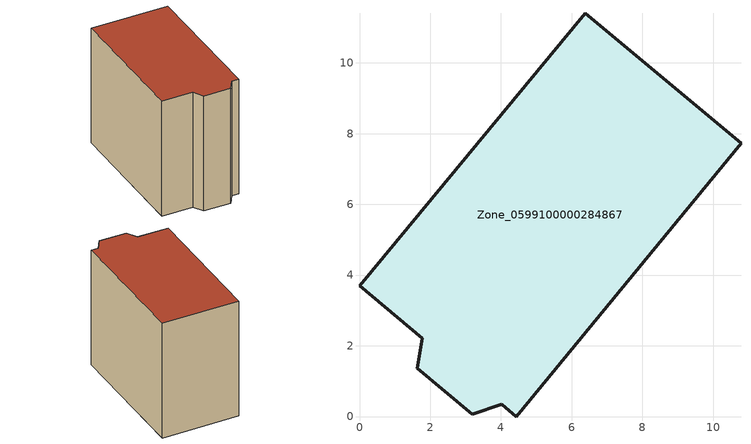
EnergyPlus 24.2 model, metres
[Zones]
Zone_0599100000284867
 floor ground (C_G): 6.39,11.4 10.79,7.73 4.44,0 4.02,0.35 3.19,0.06 1.64,1.36 1.78,2.22 0,3.7 z0
 wall outside (C_F): 1.78,2.22 1.64,1.36 3.19,0.06 4.02,0.35 4.44,0 10.79,7.73 6.39,11.4 0,3.7 1.78,2.22 z0:9.07
 roof outside (C_R): 6.39,11.4 0,3.7 1.78,2.22 1.64,1.36 3.19,0.06 4.02,0.35 4.44,0 10.79,7.73 z9.07
[BUILDING]
Pand.0599100000284867: North Axis=0; Terrain=City; Loads Convergence Tolerance Value=0.04; Temperature Convergence Tolerance Value=0.4; Solar Distribution=FullExterior; Maximum Number of Warmup Days=25; Minimum Number of Warmup Days=1
[Site:Location]
Rotterdam.The.Hague.AP_ZH_NLD Design_Conditions: Latitude=51.96; Longitude=4.45; Time Zone=1; Elevation=-4.5
[SITE:GROUNDTEMPERATURE:BUILDINGSURFACE]
18, 18, 18, 18, 18, 18, 18, 18, 18, 18, 18, 18
[MATERIAL] Thermal Absorptance=0.9; Solar Absorptance=0.7; Visible Absorptance=0.7
Name | Roughness | Thickness | Conductivity | Density | Specific Heat
G.TI.1946-1964 | MediumSmooth | 0.15 | 1 | 540 | 1210
F.TI.1946-1964 | Rough | 0.3 | 0.857143 | 1920 | 840
R.TI.1946-1964 | MediumRough | 0.2 | 0.277778 | 1500 | 1000
[CONSTRUCTION]
C_G: G.TI.1946-1964
C_F: F.TI.1946-1964
C_R: R.TI.1946-1964
[ZONE]
Zone_0599100000284867: Type=1; Multiplier=1; Ceiling Height=Autocalculate; Volume=Autocalculate; Floor Area=autocalculate; Part of Total Floor Area=Yes
[ZONEINFILTRATION:DESIGNFLOWRATE]
Infil_Zone_0599100000284867: Zone or ZoneList or Space or SpaceList=Zone_0599100000284867; Schedule=AlwaysOn; Design Flow Rate Calculation Method=Flow/Area; Flow Rate per Floor Area=0.003; Constant Term Coefficient=1; Temperature Term Coefficient=0; Velocity Term Coefficient=0; Velocity Squared Term Coefficient=0
[HVACTEMPLATE:ZONE:IDEALLOADSAIRSYSTEM]
Zone_0599100000284867: Maximum Heating Supply Air Temperature=50; Minimum Cooling Supply Air Temperature=13; Maximum Heating Supply Air Humidity Ratio=0.0156; Minimum Cooling Supply Air Humidity Ratio=0.0077; Heating Limit=NoLimit; Cooling Limit=NoLimit; Dehumidification Control Type=ConstantSensibleHeatRatio; Cooling Sensible Heat Ratio=0.7; Dehumidification Setpoint=60; Humidification Control Type=None; Humidification Setpoint=30; Outdoor Air Method=None; Outdoor Air Flow Rate per Person=0.00944; Outdoor Air Flow Rate per Zone Floor Area=0; Outdoor Air Flow Rate per Zone=0; Demand Controlled Ventilation Type=None; Outdoor Air Economizer Type=NoEconomizer; Heat Recovery Type=None; Sensible Heat Recovery Effectiveness=0.7; Latent Heat Recovery Effectiveness=0.65
[ZONECONTROL:THERMOSTAT]
ThermostatControl_Zone_0599100000284867: Zone or ZoneList=Zone_0599100000284867; Control Type Schedule=DualSetpointControlType; Control 1=Thermostat_Zone_0599100000284867; Temperature Difference Between Cutout And Setpoint=0
[THERMOSTATSETPOINT:DUALSETPOINT]
Thermostat_Zone_0599100000284867: Heating Setpoint Temperature Schedule=HeatingSetpoint_Zone_0599100000284867; Cooling Setpoint Temperature Schedule=CoolingSetpoint_Zone_0599100000284867
[SCHEDULE:COMPACT]
HeatingSetpoint_Zone_0599100000284867: Through: 12/31, For: AllDays, Until: 24:00, 21
CoolingSetpoint_Zone_0599100000284867: Through: 12/31, For: AllDays, Until: 24:00, 24
DualSetpointControlType: Through: 12/31, For: AllDays, Until: 24:00, 4
AlwaysOn: Through: 12/31, For: AllDays, Until: 24:00, 1
